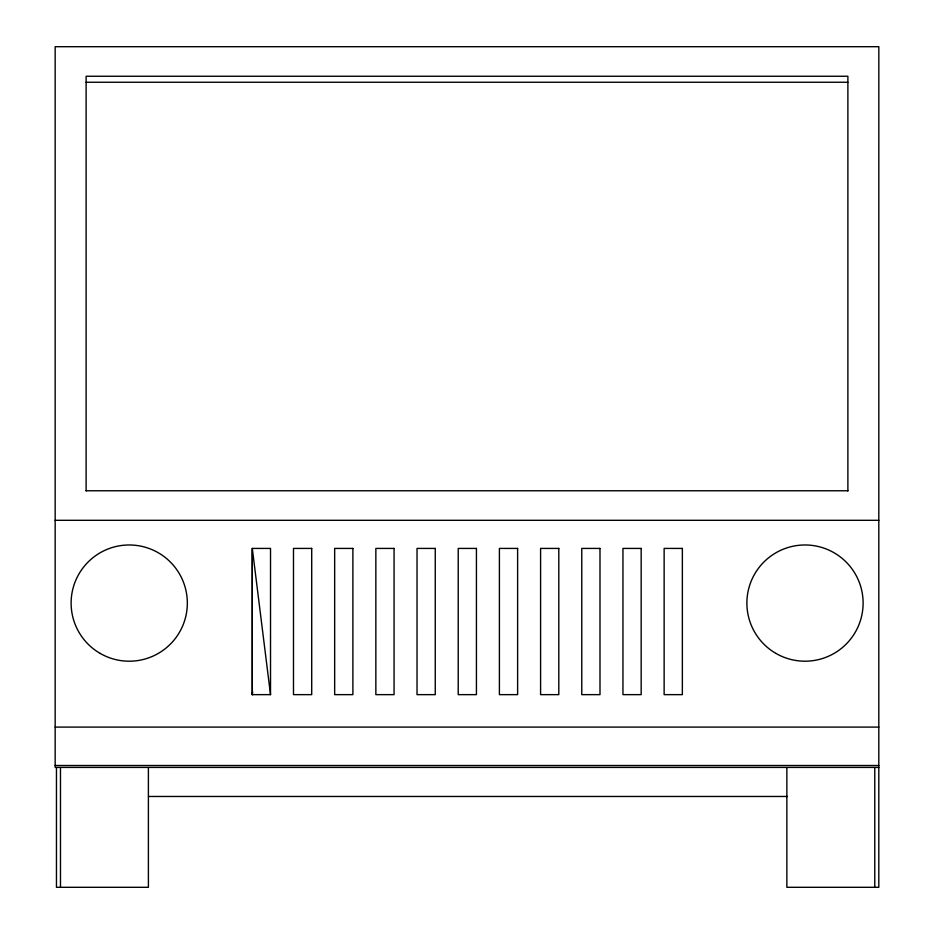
<?xml version="1.0" encoding="UTF-8"?>
<svg xmlns="http://www.w3.org/2000/svg" width="934" height="934" viewBox="0 0 934 934"><rect width="100%" height="100%" fill="white"/><g stroke="black" fill="none" stroke-linecap="round" stroke-linejoin="round"><path stroke-width="1.4" d="M252.659 691.744L252.297 694.639L270.521 694.639L270.521 548.421L252.297 548.421L252.297 694.639L252.297 548.421L270.521 694.639M86.115 82.25L847.885 82.25M86.115 490.759L847.885 490.759M55.164 520.308L878.836 520.308M55.164 727.096L878.836 727.096M55.164 765.506L878.836 765.506M878.836 767.409L55.164 767.409L55.164 46.7L878.836 46.7L878.801 887.3L786.86 887.3L786.86 767.771M148.553 796.469L787.49 796.469M874.773 767.771L874.773 887.3M847.885 490.934L847.885 76.249L86.115 76.249L86.115 490.934M148.401 767.771L148.401 887.3L56.46 887.3L56.46 767.771M60.476 767.771L60.476 887.3M311.711 548.421L293.486 548.421L293.486 694.639L311.711 694.639L311.711 548.421M352.889 548.421L334.664 548.421L334.664 694.639L352.889 694.639L352.889 548.421M394.066 548.421L375.853 548.421L375.853 694.639L394.066 694.639L394.066 548.421M435.256 548.421L417.031 548.421L417.031 694.639L435.256 694.639L435.256 548.421M476.433 548.421L458.22 548.421L458.22 694.639L476.433 694.639L476.433 548.421M517.623 548.421L499.398 548.421L499.398 694.639L517.623 694.639L517.623 548.421M558.801 548.421L540.588 548.421L540.588 694.639L558.801 694.639L558.801 548.421M599.99 548.421L581.765 548.421L581.765 694.639L599.99 694.639L599.99 548.421M641.168 548.421L622.955 548.421L622.955 694.639L641.168 694.639L641.168 548.421M682.357 548.421L664.132 548.421L664.132 694.639L682.357 694.639L682.357 548.421M100.171 653.415A58.106 58.106 0 0 0 187.337 603.084A58.106 58.106 0 0 0 100.171 552.765A58.106 58.106 0 0 0 100.171 653.415M775.944 653.415A58.106 58.106 0 0 0 863.109 603.084A58.106 58.106 0 0 0 775.944 552.765A58.106 58.106 0 0 0 775.944 653.415"/></g></svg>
